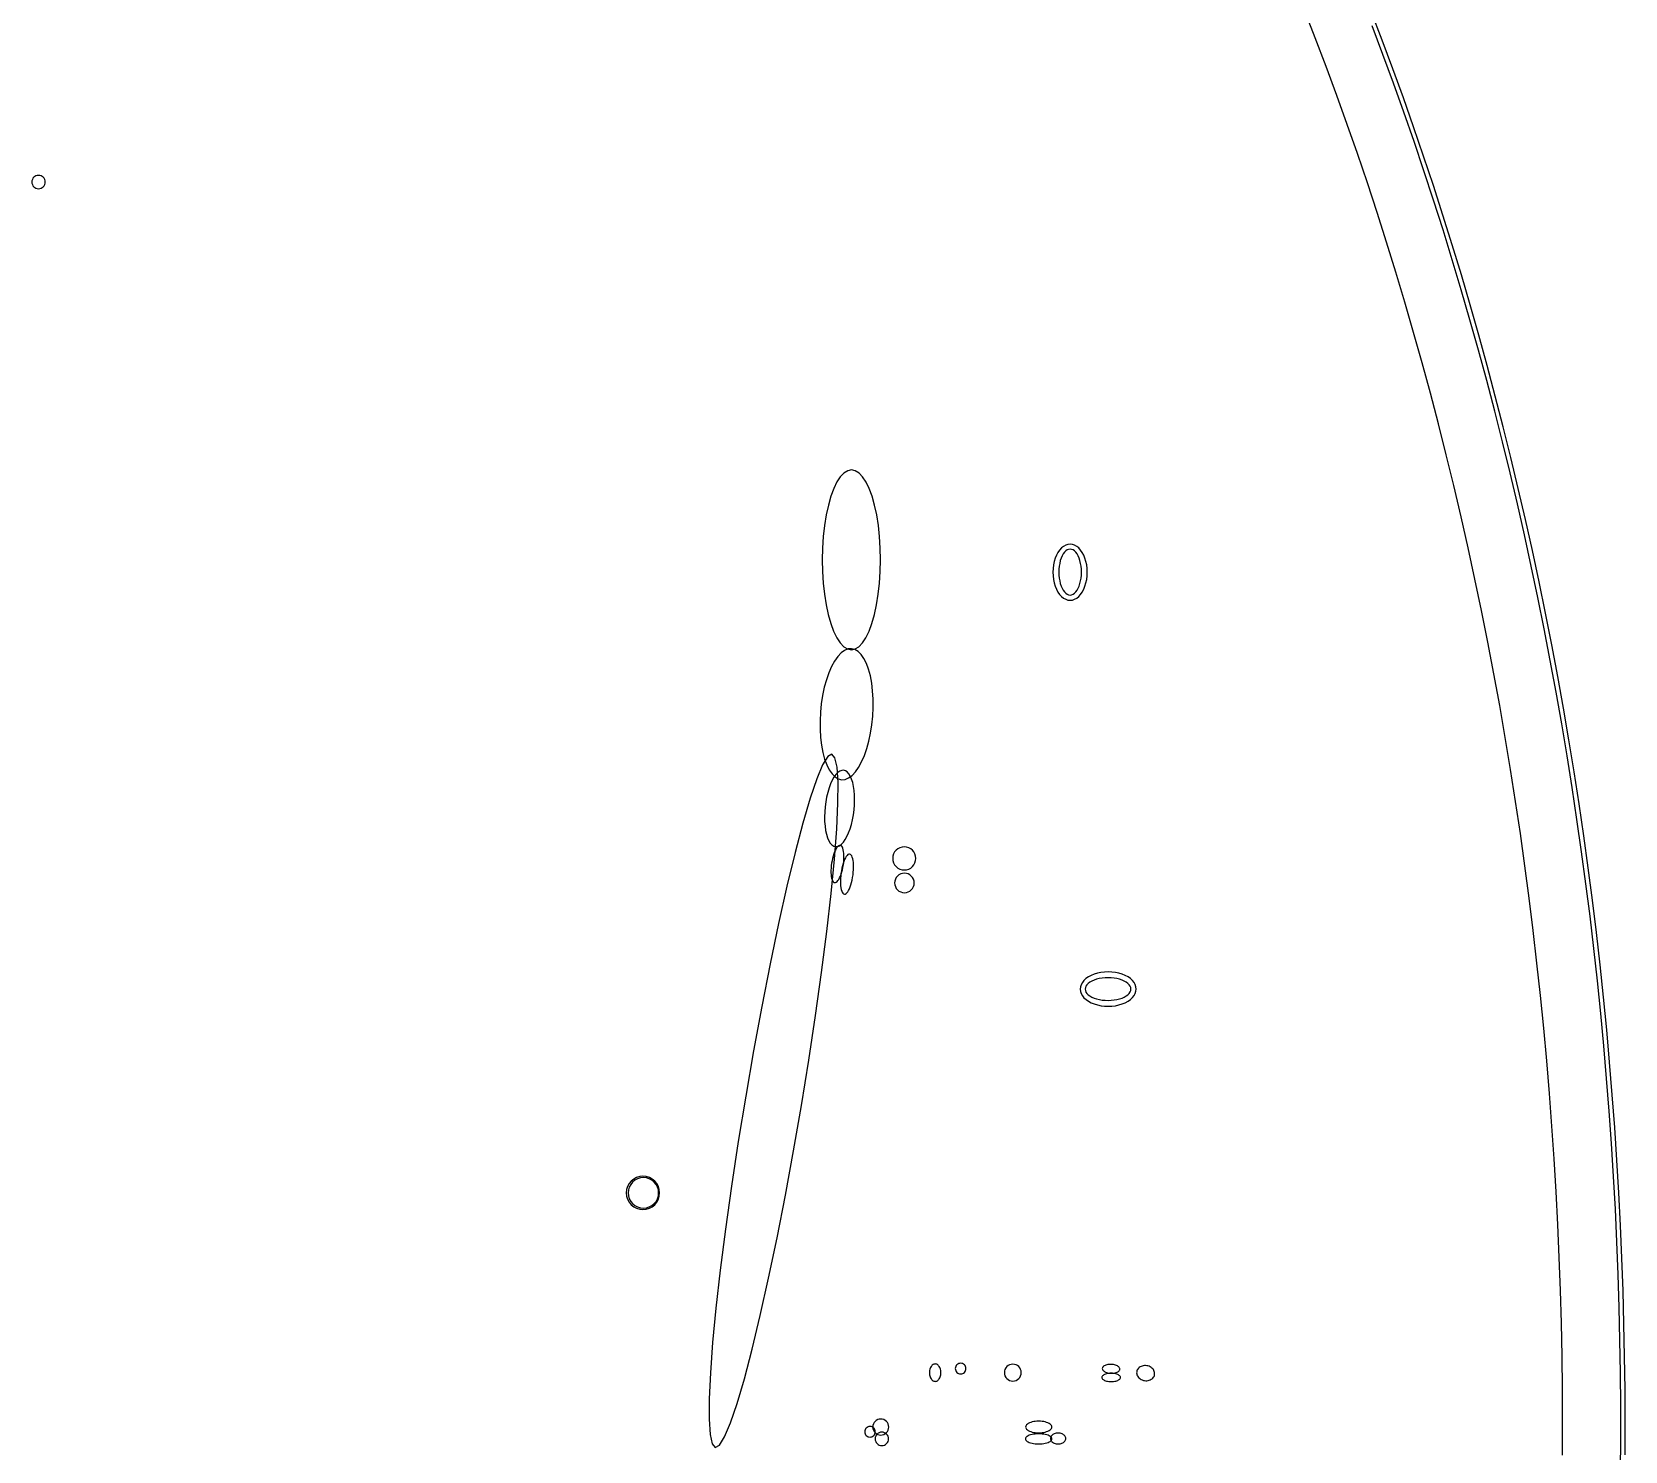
# Model space of a CAD drawing. Extents: x -1 to 217, y -22 to 302.
# Drawn here: x 125.9 to 217.1, y 138 to 219.2 of the extents above; entities that cross this region are included whole.
import ezdxf

# ---------------------------------------------------------------- set-up
doc = ezdxf.new("R2010")
doc.units = 0

msp = doc.modelspace()

# ---------------------------------------------------------------- linework, layer by layer
at = {"layer": 'CIRCLES'}
for p, q in [((125.927, 210.683), (125.92, 210.608)), ((125.949, 210.754), (125.927, 210.683)), ((125.984, 210.82), (125.949, 210.754)), ((126.032, 210.878), (125.984, 210.82)), ((126.089, 210.926), (126.032, 210.878)), ((126.155, 210.961), (126.089, 210.926)), ((126.227, 210.983), (126.155, 210.961)), ((126.302, 210.99), (126.227, 210.983)), ((126.376, 210.983), (126.302, 210.99)), ((126.448, 210.961), (126.376, 210.983)), ((126.514, 210.926), (126.448, 210.961)), ((126.571, 210.878), (126.514, 210.926)), ((126.619, 210.82), (126.571, 210.878)), ((126.654, 210.754), (126.619, 210.82)), ((126.676, 210.683), (126.654, 210.754)), ((126.683, 210.608), (126.676, 210.683)), ((125.92, 210.608), (125.927, 210.534)), ((125.927, 210.534), (125.949, 210.462)), ((125.949, 210.462), (125.984, 210.396)), ((125.984, 210.396), (126.032, 210.339)), ((126.032, 210.339), (126.089, 210.291)), ((126.089, 210.291), (126.155, 210.256)), ((126.155, 210.256), (126.227, 210.234)), ((126.227, 210.234), (126.302, 210.227)), ((126.302, 210.227), (126.376, 210.234)), ((126.376, 210.234), (126.448, 210.256)), ((126.448, 210.256), (126.514, 210.291)), ((126.514, 210.291), (126.571, 210.339)), ((126.571, 210.339), (126.619, 210.396)), ((126.619, 210.396), (126.654, 210.462)), ((126.654, 210.462), (126.676, 210.534)), ((126.676, 210.534), (126.683, 210.608)), ((175.377, 172.37), (175.294, 172.269)), ((175.477, 172.452), (175.377, 172.37)), ((175.592, 172.513), (175.477, 172.452)), ((175.716, 172.551), (175.592, 172.513)), ((175.845, 172.564), (175.716, 172.551)), ((175.974, 172.551), (175.845, 172.564)), ((176.098, 172.513), (175.974, 172.551)), ((176.213, 172.452), (176.098, 172.513)), ((176.313, 172.37), (176.213, 172.452)), ((176.396, 172.269), (176.313, 172.37)), ((175.195, 172.031), (175.183, 171.902)), ((175.183, 171.902), (175.195, 171.772)), ((175.233, 172.155), (175.195, 172.031)), ((175.195, 171.772), (175.233, 171.648)), ((175.294, 172.269), (175.233, 172.155)), ((175.233, 171.648), (175.294, 171.534)), ((175.294, 171.534), (175.377, 171.433)), ((175.377, 171.433), (175.477, 171.351)), ((176.213, 171.351), (176.313, 171.433)), ((176.313, 171.433), (176.396, 171.534)), ((176.457, 172.155), (176.396, 172.269)), ((176.396, 171.534), (176.457, 171.648)), ((176.495, 172.031), (176.457, 172.155)), ((176.457, 171.648), (176.495, 171.772)), ((176.507, 171.902), (176.495, 172.031)), ((176.495, 171.772), (176.507, 171.902)), ((175.305, 170.607), (175.294, 170.498)), ((175.336, 170.711), (175.305, 170.607)), ((175.388, 170.808), (175.336, 170.711)), ((175.458, 170.893), (175.388, 170.808)), ((175.542, 170.962), (175.458, 170.893)), ((175.477, 171.351), (175.592, 171.29)), ((175.639, 171.014), (175.542, 170.962)), ((175.592, 171.29), (175.716, 171.252)), ((175.744, 171.046), (175.639, 171.014)), ((175.716, 171.252), (175.845, 171.239)), ((175.853, 171.056), (175.744, 171.046)), ((175.845, 171.239), (175.974, 171.252)), ((175.962, 171.046), (175.853, 171.056)), ((176.067, 171.014), (175.962, 171.046)), ((175.974, 171.252), (176.098, 171.29)), ((176.163, 170.962), (176.067, 171.014)), ((176.098, 171.29), (176.213, 171.351)), ((176.248, 170.893), (176.163, 170.962)), ((176.317, 170.808), (176.248, 170.893)), ((176.369, 170.711), (176.317, 170.808)), ((176.401, 170.607), (176.369, 170.711)), ((176.411, 170.498), (176.401, 170.607)), ((175.294, 170.498), (175.305, 170.388)), ((175.305, 170.388), (175.336, 170.284)), ((175.336, 170.284), (175.388, 170.187)), ((175.388, 170.187), (175.458, 170.102)), ((175.458, 170.102), (175.542, 170.033)), ((175.542, 170.033), (175.639, 169.981)), ((175.639, 169.981), (175.744, 169.949)), ((175.744, 169.949), (175.853, 169.939)), ((175.853, 169.939), (175.962, 169.949)), ((175.962, 169.949), (176.067, 169.981)), ((176.067, 169.981), (176.163, 170.033)), ((176.163, 170.033), (176.248, 170.102)), ((176.248, 170.102), (176.317, 170.187)), ((176.317, 170.187), (176.369, 170.284)), ((176.369, 170.284), (176.401, 170.388)), ((176.401, 170.388), (176.411, 170.498)), ((160.096, 153.29), (160.008, 153.125)), ((160.215, 153.435), (160.096, 153.29)), ((160.188, 153.245), (160.108, 153.094)), ((160.297, 153.377), (160.188, 153.245)), ((160.359, 153.553), (160.215, 153.435)), ((160.429, 153.485), (160.297, 153.377)), ((160.524, 153.642), (160.359, 153.553)), ((160.58, 153.566), (160.429, 153.485)), ((160.703, 153.696), (160.524, 153.642)), ((160.744, 153.616), (160.58, 153.566)), ((160.89, 153.714), (160.703, 153.696)), ((160.914, 153.632), (160.744, 153.616)), ((161.076, 153.696), (160.89, 153.714)), ((161.084, 153.616), (160.914, 153.632)), ((161.255, 153.642), (161.076, 153.696)), ((161.248, 153.566), (161.084, 153.616)), ((161.399, 153.485), (161.248, 153.566)), ((161.42, 153.553), (161.255, 153.642)), ((161.531, 153.377), (161.399, 153.485)), ((161.565, 153.435), (161.42, 153.553)), ((161.639, 153.245), (161.531, 153.377)), ((161.683, 153.29), (161.565, 153.435)), ((161.72, 153.094), (161.639, 153.245)), ((161.771, 153.125), (161.683, 153.29)), ((159.953, 152.946), (159.935, 152.76)), ((159.935, 152.76), (159.953, 152.574)), ((160.008, 153.125), (159.953, 152.946)), ((159.953, 152.574), (160.008, 152.395)), ((160.008, 152.395), (160.096, 152.23)), ((160.058, 152.93), (160.041, 152.76)), ((160.041, 152.76), (160.058, 152.59)), ((160.108, 153.094), (160.058, 152.93)), ((160.058, 152.59), (160.108, 152.426)), ((160.108, 152.426), (160.188, 152.275)), ((160.188, 152.275), (160.297, 152.143)), ((161.531, 152.143), (161.639, 152.275)), ((161.639, 152.275), (161.72, 152.426)), ((161.683, 152.23), (161.771, 152.395)), ((161.77, 152.93), (161.72, 153.094)), ((161.72, 152.426), (161.77, 152.59)), ((161.786, 152.76), (161.77, 152.93)), ((161.77, 152.59), (161.786, 152.76)), ((161.826, 152.946), (161.771, 153.125)), ((161.771, 152.395), (161.826, 152.574)), ((161.844, 152.76), (161.826, 152.946)), ((161.826, 152.574), (161.844, 152.76)), ((160.096, 152.23), (160.215, 152.085)), ((160.215, 152.085), (160.359, 151.966)), ((160.297, 152.143), (160.429, 152.034)), ((160.359, 151.966), (160.524, 151.878)), ((160.429, 152.034), (160.58, 151.954)), ((160.524, 151.878), (160.703, 151.824)), ((160.58, 151.954), (160.744, 151.904)), ((160.703, 151.824), (160.89, 151.805)), ((160.744, 151.904), (160.914, 151.887)), ((160.89, 151.805), (161.076, 151.824)), ((160.914, 151.887), (161.084, 151.904)), ((161.076, 151.824), (161.255, 151.878)), ((161.084, 151.904), (161.248, 151.954)), ((161.248, 151.954), (161.399, 152.034)), ((161.255, 151.878), (161.42, 151.966)), ((161.399, 152.034), (161.531, 152.143)), ((161.42, 151.966), (161.565, 152.085)), ((161.565, 152.085), (161.683, 152.23)), ((178.771, 142.765), (178.765, 142.706)), ((178.765, 142.706), (178.771, 142.646)), ((178.788, 142.822), (178.771, 142.765)), ((178.771, 142.646), (178.788, 142.589)), ((178.816, 142.875), (178.788, 142.822)), ((178.788, 142.589), (178.816, 142.536)), ((178.854, 142.922), (178.816, 142.875)), ((178.816, 142.536), (178.854, 142.49)), ((178.9, 142.959), (178.854, 142.922)), ((178.854, 142.49), (178.9, 142.452)), ((178.953, 142.988), (178.9, 142.959)), ((178.9, 142.452), (178.953, 142.424)), ((179.01, 143.005), (178.953, 142.988)), ((178.953, 142.424), (179.01, 142.406)), ((179.07, 143.011), (179.01, 143.005)), ((179.01, 142.406), (179.07, 142.4)), ((179.13, 143.005), (179.07, 143.011)), ((179.07, 142.4), (179.13, 142.406)), ((179.187, 142.988), (179.13, 143.005)), ((179.13, 142.406), (179.187, 142.424)), ((179.24, 142.959), (179.187, 142.988)), ((179.187, 142.424), (179.24, 142.452)), ((179.286, 142.922), (179.24, 142.959)), ((179.24, 142.452), (179.286, 142.49)), ((179.324, 142.875), (179.286, 142.922)), ((179.286, 142.49), (179.324, 142.536)), ((179.352, 142.822), (179.324, 142.875)), ((179.324, 142.536), (179.352, 142.589)), ((179.369, 142.765), (179.352, 142.822)), ((179.352, 142.589), (179.369, 142.646)), ((179.375, 142.706), (179.369, 142.765)), ((179.369, 142.646), (179.375, 142.706)), ((181.58, 142.567), (181.571, 142.473)), ((181.571, 142.473), (181.58, 142.378)), ((181.608, 142.658), (181.58, 142.567)), ((181.58, 142.378), (181.608, 142.288)), ((181.652, 142.742), (181.608, 142.658)), ((181.608, 142.288), (181.652, 142.204)), ((181.713, 142.815), (181.652, 142.742)), ((181.786, 142.875), (181.713, 142.815)), ((181.869, 142.92), (181.786, 142.875)), ((181.96, 142.947), (181.869, 142.92)), ((182.054, 142.956), (181.96, 142.947)), ((182.149, 142.947), (182.054, 142.956)), ((182.24, 142.92), (182.149, 142.947)), ((182.323, 142.875), (182.24, 142.92)), ((182.396, 142.815), (182.323, 142.875)), ((182.457, 142.742), (182.396, 142.815)), ((182.501, 142.658), (182.457, 142.742)), ((182.457, 142.204), (182.501, 142.288)), ((182.529, 142.567), (182.501, 142.658)), ((182.501, 142.288), (182.529, 142.378)), ((182.538, 142.473), (182.529, 142.567)), ((182.529, 142.378), (182.538, 142.473)), ((181.652, 142.204), (181.713, 142.131)), ((181.713, 142.131), (181.786, 142.071)), ((181.786, 142.071), (181.869, 142.026)), ((181.869, 142.026), (181.96, 141.999)), ((181.96, 141.999), (182.054, 141.989)), ((182.054, 141.989), (182.149, 141.999)), ((182.149, 141.999), (182.24, 142.026)), ((182.24, 142.026), (182.323, 142.071)), ((182.323, 142.071), (182.396, 142.131)), ((182.396, 142.131), (182.457, 142.204)), ((174.075, 139.537), (174.049, 139.451)), ((174.117, 139.616), (174.075, 139.537)), ((174.174, 139.685), (174.117, 139.616)), ((174.244, 139.742), (174.174, 139.685)), ((174.323, 139.784), (174.244, 139.742)), ((174.409, 139.81), (174.323, 139.784)), ((174.498, 139.819), (174.409, 139.81)), ((174.587, 139.81), (174.498, 139.819)), ((174.673, 139.784), (174.587, 139.81)), ((174.752, 139.742), (174.673, 139.784)), ((174.822, 139.685), (174.752, 139.742)), ((174.879, 139.616), (174.822, 139.685)), ((174.921, 139.537), (174.879, 139.616)), ((174.947, 139.451), (174.921, 139.537)), ((173.589, 139.145), (173.583, 139.086)), ((173.583, 139.086), (173.589, 139.027)), ((173.606, 139.201), (173.589, 139.145)), ((173.589, 139.027), (173.606, 138.971)), ((173.634, 139.253), (173.606, 139.201)), ((173.606, 138.971), (173.634, 138.919)), ((173.671, 139.299), (173.634, 139.253)), ((173.634, 138.919), (173.671, 138.873)), ((173.717, 139.336), (173.671, 139.299)), ((173.671, 138.873), (173.717, 138.836)), ((173.769, 139.364), (173.717, 139.336)), ((173.717, 138.836), (173.769, 138.808)), ((173.825, 139.381), (173.769, 139.364)), ((173.769, 138.808), (173.825, 138.791)), ((173.884, 139.387), (173.825, 139.381)), ((173.825, 138.791), (173.884, 138.785)), ((173.943, 139.381), (173.884, 139.387)), ((173.884, 138.785), (173.943, 138.791)), ((173.999, 139.364), (173.943, 139.381)), ((173.943, 138.791), (173.999, 138.808)), ((174.051, 139.336), (173.999, 139.364)), ((173.999, 138.808), (174.051, 138.836)), ((174.049, 139.451), (174.04, 139.361)), ((174.04, 139.361), (174.049, 139.272)), ((174.049, 139.272), (174.075, 139.186)), ((174.097, 139.299), (174.051, 139.336)), ((174.051, 138.836), (174.097, 138.873)), ((174.075, 139.186), (174.117, 139.107)), ((174.134, 139.253), (174.097, 139.299)), ((174.097, 138.873), (174.134, 138.919)), ((174.117, 139.107), (174.174, 139.038)), ((174.162, 139.201), (174.134, 139.253)), ((174.134, 138.919), (174.162, 138.971)), ((174.179, 139.145), (174.162, 139.201)), ((174.162, 138.971), (174.179, 139.027)), ((174.174, 139.038), (174.244, 138.981)), ((174.185, 139.086), (174.179, 139.145)), ((174.179, 139.027), (174.185, 139.086)), ((174.187, 138.758), (174.18, 138.684)), ((174.18, 138.684), (174.187, 138.61)), ((174.209, 138.83), (174.187, 138.758)), ((174.187, 138.61), (174.209, 138.538)), ((174.244, 138.896), (174.209, 138.83)), ((174.244, 138.981), (174.323, 138.938)), ((174.292, 138.954), (174.244, 138.896)), ((174.349, 139.001), (174.292, 138.954)), ((174.323, 138.938), (174.409, 138.912)), ((174.415, 139.037), (174.349, 139.001)), ((174.409, 138.912), (174.498, 138.903)), ((174.487, 139.058), (174.415, 139.037)), ((174.561, 139.066), (174.487, 139.058)), ((174.498, 138.903), (174.587, 138.912)), ((174.636, 139.058), (174.561, 139.066)), ((174.587, 138.912), (174.673, 138.938)), ((174.708, 139.037), (174.636, 139.058)), ((174.673, 138.938), (174.752, 138.981)), ((174.774, 139.001), (174.708, 139.037)), ((174.752, 138.981), (174.822, 139.038)), ((174.831, 138.954), (174.774, 139.001)), ((174.822, 139.038), (174.879, 139.107)), ((174.879, 138.896), (174.831, 138.954)), ((174.879, 139.107), (174.921, 139.186)), ((174.914, 138.83), (174.879, 138.896)), ((174.936, 138.758), (174.914, 138.83)), ((174.914, 138.538), (174.936, 138.61)), ((174.921, 139.186), (174.947, 139.272)), ((174.943, 138.684), (174.936, 138.758)), ((174.936, 138.61), (174.943, 138.684)), ((174.956, 139.361), (174.947, 139.451)), ((174.947, 139.272), (174.956, 139.361)), ((174.209, 138.538), (174.244, 138.472)), ((174.244, 138.472), (174.292, 138.414)), ((174.292, 138.414), (174.349, 138.367)), ((174.349, 138.367), (174.415, 138.331)), ((174.415, 138.331), (174.487, 138.31)), ((174.487, 138.31), (174.561, 138.302)), ((174.561, 138.302), (174.636, 138.31)), ((174.636, 138.31), (174.708, 138.331)), ((174.708, 138.331), (174.774, 138.367)), ((174.774, 138.367), (174.831, 138.414)), ((174.831, 138.414), (174.879, 138.472)), ((174.879, 138.472), (174.914, 138.538))]:
    msp.add_line(p, q, dxfattribs=at)
at = {"layer": 'ELLIPSES'}
for p, q in [((199.367, 218.851), (198.732, 220.478)), ((203.194, 218.725), (202.57, 220.359)), ((199.988, 217.213), (199.367, 218.851)), ((203.234, 217.914), (202.616, 219.553)), ((203.806, 217.081), (203.194, 218.725)), ((203.84, 216.265), (203.234, 217.914)), ((200.597, 215.563), (199.988, 217.213)), ((204.405, 215.427), (203.806, 217.081)), ((204.434, 214.606), (203.84, 216.265)), ((201.193, 213.904), (200.597, 215.563)), ((204.991, 213.762), (204.405, 215.427)), ((205.014, 212.937), (204.434, 214.606)), ((201.775, 212.233), (201.193, 213.904)), ((205.564, 212.087), (204.991, 213.762)), ((205.581, 211.257), (205.014, 212.937)), ((202.345, 210.553), (201.775, 212.233)), ((206.123, 210.403), (205.564, 212.087)), ((206.134, 209.568), (205.581, 211.257)), ((202.9, 208.862), (202.345, 210.553)), ((206.67, 208.709), (206.123, 210.403)), ((203.443, 207.161), (202.9, 208.862)), ((206.675, 207.87), (206.134, 209.568)), ((207.203, 207.006), (206.67, 208.709)), ((203.972, 205.451), (203.443, 207.161)), ((207.202, 206.162), (206.675, 207.87)), ((207.723, 205.294), (207.203, 207.006)), ((207.716, 204.446), (207.202, 206.162)), ((204.487, 203.732), (203.972, 205.451)), ((208.229, 203.573), (207.723, 205.294)), ((208.216, 202.72), (207.716, 204.446)), ((204.988, 202.003), (204.487, 203.732)), ((208.722, 201.843), (208.229, 203.573)), ((208.703, 200.987), (208.216, 202.72)), ((205.476, 200.266), (204.988, 202.003)), ((209.202, 200.105), (208.722, 201.843)), ((209.176, 199.245), (208.703, 200.987)), ((205.95, 198.52), (205.476, 200.266)), ((209.667, 198.359), (209.202, 200.105)), ((209.636, 197.494), (209.176, 199.245)), ((206.41, 196.766), (205.95, 198.52)), ((210.119, 196.605), (209.667, 198.359)), ((210.082, 195.736), (209.636, 197.494)), ((206.856, 195.004), (206.41, 196.766)), ((210.558, 194.844), (210.119, 196.605)), ((210.514, 193.971), (210.082, 195.736)), ((207.288, 193.233), (206.856, 195.004)), ((210.982, 193.075), (210.558, 194.844)), ((171.989, 193.442), (171.807, 193.068)), ((172.184, 193.739), (171.989, 193.442)), ((172.391, 193.955), (172.184, 193.739)), ((172.605, 194.087), (172.391, 193.955)), ((172.823, 194.131), (172.605, 194.087)), ((173.04, 194.086), (172.823, 194.131)), ((173.254, 193.955), (173.04, 194.086)), ((173.461, 193.739), (173.254, 193.955)), ((173.656, 193.441), (173.461, 193.739)), ((173.837, 193.067), (173.656, 193.441)), ((210.932, 192.198), (210.514, 193.971)), ((171.643, 192.624), (171.499, 192.119)), ((171.807, 193.068), (171.643, 192.624)), ((174.001, 192.623), (173.837, 193.067)), ((174.144, 192.117), (174.001, 192.623)), ((207.706, 191.456), (207.288, 193.233)), ((211.393, 191.298), (210.982, 193.075)), ((171.377, 191.559), (171.28, 190.956)), ((171.499, 192.119), (171.377, 191.559)), ((174.265, 191.558), (174.144, 192.117)), ((174.361, 190.954), (174.265, 191.558)), ((211.336, 190.418), (210.932, 192.198)), ((171.28, 190.956), (171.21, 190.318)), ((174.431, 190.317), (174.361, 190.954)), ((208.11, 189.671), (207.706, 191.456)), ((211.79, 189.515), (211.393, 191.298)), ((171.167, 189.659), (171.152, 188.987)), ((171.21, 190.318), (171.167, 189.659)), ((174.473, 189.657), (174.431, 190.317)), ((174.487, 188.985), (174.473, 189.657)), ((184.843, 189.665), (184.736, 189.549)), ((184.958, 189.758), (184.843, 189.665)), ((185.08, 189.825), (184.958, 189.758)), ((185.206, 189.866), (185.08, 189.825)), ((185.334, 189.88), (185.206, 189.866)), ((185.463, 189.866), (185.334, 189.88)), ((185.589, 189.825), (185.463, 189.866)), ((185.711, 189.758), (185.589, 189.825)), ((185.826, 189.665), (185.711, 189.758)), ((185.933, 189.549), (185.826, 189.665)), ((208.5, 187.878), (208.11, 189.671)), ((211.727, 188.631), (211.336, 190.418)), ((171.152, 188.987), (171.166, 188.316)), ((174.473, 188.314), (174.487, 188.985)), ((184.426, 188.89), (184.384, 188.692)), ((184.483, 189.078), (184.426, 188.89)), ((184.554, 189.253), (184.483, 189.078)), ((184.639, 189.41), (184.554, 189.253)), ((184.736, 189.549), (184.639, 189.41)), ((184.737, 188.786), (184.709, 188.624)), ((184.774, 188.94), (184.737, 188.786)), ((184.821, 189.083), (184.774, 188.94)), ((184.877, 189.212), (184.821, 189.083)), ((184.941, 189.325), (184.877, 189.212)), ((185.011, 189.42), (184.941, 189.325)), ((185.087, 189.496), (185.011, 189.42)), ((185.168, 189.551), (185.087, 189.496)), ((185.251, 189.584), (185.168, 189.551)), ((185.335, 189.596), (185.251, 189.584)), ((185.42, 189.584), (185.335, 189.596)), ((185.503, 189.551), (185.42, 189.584)), ((185.583, 189.496), (185.503, 189.551)), ((185.659, 189.42), (185.583, 189.496)), ((185.73, 189.325), (185.659, 189.42)), ((185.794, 189.212), (185.73, 189.325)), ((185.849, 189.083), (185.794, 189.212)), ((185.897, 188.94), (185.849, 189.083)), ((185.934, 188.786), (185.897, 188.94)), ((186.03, 189.411), (185.933, 189.549)), ((185.961, 188.624), (185.934, 188.786)), ((186.114, 189.253), (186.03, 189.411)), ((186.186, 189.079), (186.114, 189.253)), ((186.243, 188.891), (186.186, 189.079)), ((186.284, 188.692), (186.243, 188.891)), ((212.173, 187.725), (211.79, 189.515)), ((171.166, 188.316), (171.209, 187.656)), ((174.43, 187.654), (174.473, 188.314)), ((184.359, 188.486), (184.351, 188.277)), ((184.351, 188.277), (184.359, 188.068)), ((184.384, 188.692), (184.359, 188.486)), ((184.359, 188.068), (184.385, 187.862)), ((184.385, 187.862), (184.426, 187.664)), ((184.693, 188.456), (184.687, 188.285)), ((184.687, 188.285), (184.693, 188.113)), ((184.709, 188.624), (184.693, 188.456)), ((184.693, 188.113), (184.709, 187.945)), ((184.709, 187.945), (184.737, 187.783)), ((185.934, 187.783), (185.961, 187.945)), ((185.978, 188.456), (185.961, 188.624)), ((185.961, 187.945), (185.978, 188.113)), ((185.983, 188.285), (185.978, 188.456)), ((185.978, 188.113), (185.983, 188.285)), ((186.243, 187.664), (186.284, 187.862)), ((186.309, 188.486), (186.284, 188.692)), ((186.284, 187.862), (186.309, 188.068)), ((186.318, 188.277), (186.309, 188.486)), ((186.309, 188.068), (186.318, 188.277)), ((208.876, 186.079), (208.5, 187.878)), ((212.103, 186.838), (211.727, 188.631)), ((171.209, 187.656), (171.278, 187.018)), ((171.278, 187.018), (171.374, 186.415)), ((174.263, 186.413), (174.359, 187.017)), ((174.359, 187.017), (174.43, 187.654)), ((184.426, 187.664), (184.483, 187.475)), ((184.483, 187.475), (184.554, 187.301)), ((184.554, 187.301), (184.639, 187.143)), ((184.639, 187.143), (184.736, 187.005)), ((184.736, 187.005), (184.843, 186.889)), ((184.737, 187.783), (184.774, 187.629)), ((184.774, 187.629), (184.821, 187.486)), ((184.821, 187.486), (184.877, 187.357)), ((184.877, 187.357), (184.941, 187.244)), ((184.941, 187.244), (185.011, 187.149)), ((185.011, 187.149), (185.087, 187.073)), ((185.087, 187.073), (185.168, 187.018)), ((185.168, 187.018), (185.251, 186.985)), ((185.251, 186.985), (185.335, 186.973)), ((185.335, 186.973), (185.42, 186.985)), ((185.42, 186.985), (185.503, 187.018)), ((185.503, 187.018), (185.583, 187.073)), ((185.583, 187.073), (185.659, 187.149)), ((185.659, 187.149), (185.73, 187.244)), ((185.73, 187.244), (185.794, 187.357)), ((185.794, 187.357), (185.849, 187.486)), ((185.826, 186.889), (185.933, 187.005)), ((185.849, 187.486), (185.897, 187.629)), ((185.897, 187.629), (185.934, 187.783)), ((185.933, 187.005), (186.03, 187.144)), ((186.03, 187.144), (186.115, 187.301)), ((186.115, 187.301), (186.186, 187.476)), ((186.186, 187.476), (186.243, 187.664)), ((212.541, 185.929), (212.173, 187.725)), ((171.374, 186.415), (171.495, 185.855)), ((174.141, 185.854), (174.263, 186.413)), ((184.843, 186.889), (184.958, 186.796)), ((184.958, 186.796), (185.08, 186.729)), ((185.08, 186.729), (185.206, 186.688)), ((185.206, 186.688), (185.335, 186.674)), ((185.335, 186.674), (185.463, 186.688)), ((185.463, 186.688), (185.589, 186.729)), ((185.589, 186.729), (185.711, 186.796)), ((185.711, 186.796), (185.826, 186.889)), ((209.237, 184.274), (208.876, 186.079)), ((212.465, 185.038), (212.103, 186.838)), ((171.495, 185.855), (171.639, 185.349)), ((171.639, 185.349), (171.803, 184.905)), ((173.833, 184.904), (173.997, 185.348)), ((173.997, 185.348), (174.141, 185.854)), ((212.896, 184.126), (212.541, 185.929)), ((171.803, 184.905), (171.984, 184.531)), ((171.984, 184.531), (172.179, 184.234)), ((172.179, 184.234), (172.386, 184.017)), ((173.249, 184.017), (173.455, 184.233)), ((173.455, 184.233), (173.651, 184.531)), ((173.651, 184.531), (173.833, 184.904)), ((209.584, 182.462), (209.237, 184.274)), ((212.813, 183.232), (212.465, 185.038)), ((172.039, 183.457), (171.856, 183.196)), ((172.231, 183.66), (172.039, 183.457)), ((172.429, 183.804), (172.231, 183.66)), ((172.386, 184.017), (172.599, 183.886)), ((172.628, 183.885), (172.429, 183.804)), ((172.599, 183.886), (172.817, 183.842)), ((172.826, 183.903), (172.628, 183.885)), ((172.817, 183.842), (173.035, 183.886)), ((173.019, 183.856), (172.826, 183.903)), ((173.204, 183.746), (173.019, 183.856)), ((173.035, 183.886), (173.249, 184.017)), ((173.377, 183.574), (173.204, 183.746)), ((173.537, 183.344), (173.377, 183.574)), ((173.679, 183.06), (173.537, 183.344)), ((213.237, 182.318), (212.896, 184.126)), ((171.528, 182.525), (171.388, 182.126)), ((171.685, 182.884), (171.528, 182.525)), ((171.856, 183.196), (171.685, 182.884)), ((173.802, 182.725), (173.679, 183.06)), ((173.903, 182.347), (173.802, 182.725)), ((209.916, 180.644), (209.584, 182.462)), ((213.147, 181.421), (212.813, 183.232)), ((171.269, 181.693), (171.171, 181.233)), ((171.388, 182.126), (171.269, 181.693)), ((173.982, 181.931), (173.903, 182.347)), ((174.035, 181.485), (173.982, 181.931)), ((174.063, 181.016), (174.035, 181.485)), ((213.563, 180.504), (213.237, 182.318)), ((171.096, 180.755), (171.047, 180.267)), ((171.171, 181.233), (171.096, 180.755)), ((174.041, 180.042), (174.065, 180.532)), ((174.065, 180.532), (174.063, 181.016)), ((210.234, 178.82), (209.916, 180.644)), ((213.467, 179.603), (213.147, 181.421)), ((171.047, 180.267), (171.023, 179.777)), ((171.023, 179.777), (171.025, 179.293)), ((173.992, 179.553), (174.041, 180.042)), ((213.876, 178.684), (213.563, 180.504)), ((171.025, 179.293), (171.053, 178.824)), ((171.053, 178.824), (171.107, 178.378)), ((173.82, 178.616), (173.917, 179.075)), ((173.917, 179.075), (173.992, 179.553)), ((210.537, 176.991), (210.234, 178.82)), ((213.773, 177.78), (213.467, 179.603)), ((171.107, 178.378), (171.185, 177.962)), ((171.185, 177.962), (171.286, 177.583)), ((171.698, 177.863), (171.461, 177.728)), ((171.878, 177.658), (171.698, 177.863)), ((173.561, 177.783), (173.7, 178.183)), ((173.7, 178.183), (173.82, 178.616)), ((214.174, 176.859), (213.876, 178.684)), ((171.171, 177.256), (170.833, 176.456)), ((171.461, 177.728), (171.171, 177.256)), ((171.286, 177.583), (171.409, 177.249)), ((171.409, 177.249), (171.552, 176.964)), ((171.552, 176.964), (171.711, 176.734)), ((171.997, 177.118), (171.878, 177.658)), ((172.055, 176.25), (171.997, 177.118)), ((172.15, 176.896), (172.038, 176.815)), ((172.262, 176.94), (172.15, 176.896)), ((172.373, 176.948), (172.262, 176.94)), ((172.479, 176.918), (172.373, 176.948)), ((172.579, 176.851), (172.479, 176.918)), ((173.049, 176.852), (173.232, 177.112)), ((173.232, 177.112), (173.404, 177.424)), ((173.404, 177.424), (173.561, 177.783)), ((210.826, 175.156), (210.537, 176.991)), ((214.064, 175.953), (213.773, 177.78)), ((170.833, 176.456), (170.453, 175.339)), ((171.625, 176.162), (171.539, 175.931)), ((171.719, 176.37), (171.625, 176.162)), ((171.711, 176.734), (171.885, 176.563)), ((171.82, 176.55), (171.719, 176.37)), ((171.927, 176.699), (171.82, 176.55)), ((171.885, 176.563), (172.07, 176.453)), ((172.038, 176.815), (171.927, 176.699)), ((172.049, 175.071), (172.055, 176.25)), ((172.07, 176.453), (172.263, 176.406)), ((172.263, 176.406), (172.46, 176.423)), ((172.46, 176.423), (172.66, 176.505)), ((172.672, 176.748), (172.579, 176.851)), ((172.66, 176.505), (172.857, 176.648)), ((172.756, 176.611), (172.672, 176.748)), ((172.83, 176.443), (172.756, 176.611)), ((172.891, 176.246), (172.83, 176.443)), ((172.857, 176.648), (173.049, 176.852)), ((172.94, 176.024), (172.891, 176.246)), ((172.975, 175.78), (172.94, 176.024)), ((214.457, 175.029), (214.174, 176.859)), ((170.453, 175.339), (170.037, 173.927)), ((171.35, 175.135), (171.313, 174.851)), ((171.401, 175.413), (171.35, 175.135)), ((171.464, 175.68), (171.401, 175.413)), ((171.539, 175.931), (171.464, 175.68)), ((171.981, 173.601), (172.049, 175.071)), ((172.996, 175.518), (172.975, 175.78)), ((172.994, 174.962), (173.003, 175.244)), ((173.003, 175.244), (172.996, 175.518)), ((211.101, 173.317), (210.826, 175.156)), ((214.341, 174.12), (214.064, 175.953)), ((171.29, 174.565), (171.282, 174.282)), ((171.282, 174.282), (171.288, 174.008)), ((171.313, 174.851), (171.29, 174.565)), ((172.883, 174.113), (172.934, 174.391)), ((172.934, 174.391), (172.971, 174.676)), ((172.971, 174.676), (172.994, 174.962)), ((214.727, 173.194), (214.457, 175.029)), ((170.037, 173.927), (169.593, 172.243)), ((171.288, 174.008), (171.309, 173.747)), ((171.309, 173.747), (171.344, 173.503)), ((171.344, 173.503), (171.393, 173.28)), ((171.393, 173.28), (171.454, 173.083)), ((171.85, 171.863), (171.981, 173.601)), ((172.565, 173.157), (172.659, 173.364)), ((172.659, 173.364), (172.745, 173.595)), ((172.745, 173.595), (172.82, 173.846)), ((172.82, 173.846), (172.883, 174.113)), ((211.361, 171.472), (211.101, 173.317)), ((214.604, 172.282), (214.341, 174.12)), ((171.454, 173.083), (171.528, 172.915)), ((171.528, 172.915), (171.612, 172.778)), ((171.612, 172.778), (171.705, 172.676)), ((171.705, 172.676), (171.805, 172.609)), ((171.805, 172.609), (171.912, 172.579)), ((171.899, 172.37), (171.854, 172.269)), ((171.946, 172.457), (171.899, 172.37)), ((171.912, 172.579), (172.022, 172.586)), ((171.994, 172.529), (171.946, 172.457)), ((172.043, 172.584), (171.994, 172.529)), ((172.022, 172.586), (172.134, 172.63)), ((172.091, 172.623), (172.043, 172.584)), ((172.138, 172.643), (172.091, 172.623)), ((172.134, 172.63), (172.246, 172.711)), ((172.184, 172.646), (172.138, 172.643)), ((172.226, 172.63), (172.184, 172.646)), ((172.265, 172.596), (172.226, 172.63)), ((172.246, 172.711), (172.357, 172.827)), ((172.3, 172.545), (172.265, 172.596)), ((172.33, 172.478), (172.3, 172.545)), ((172.355, 172.395), (172.33, 172.478)), ((172.374, 172.298), (172.355, 172.395)), ((172.357, 172.827), (172.464, 172.977)), ((172.464, 172.977), (172.565, 173.157)), ((214.982, 171.355), (214.727, 173.194)), ((169.593, 172.243), (169.127, 170.315)), ((171.668, 171.491), (171.656, 171.352)), ((171.66, 169.89), (171.85, 171.863)), ((171.686, 171.63), (171.668, 171.491)), ((171.71, 171.769), (171.686, 171.63)), ((171.74, 171.905), (171.71, 171.769)), ((171.774, 172.035), (171.74, 171.905)), ((171.812, 172.157), (171.774, 172.035)), ((171.854, 172.269), (171.812, 172.157)), ((172.306, 171.479), (172.273, 171.34)), ((172.344, 171.611), (172.306, 171.479)), ((172.334, 171.39), (172.358, 171.528)), ((172.385, 171.732), (172.344, 171.611)), ((172.358, 171.528), (172.376, 171.668)), ((172.387, 172.188), (172.374, 172.298)), ((172.376, 171.668), (172.388, 171.806)), ((172.43, 171.84), (172.385, 171.732)), ((172.394, 172.069), (172.387, 172.188)), ((172.388, 171.806), (172.394, 171.94)), ((172.394, 171.94), (172.394, 172.069)), ((172.476, 171.934), (172.43, 171.84)), ((172.525, 172.012), (172.476, 171.934)), ((172.574, 172.073), (172.525, 172.012)), ((172.623, 172.116), (172.574, 172.073)), ((172.671, 172.139), (172.623, 172.116)), ((172.717, 172.143), (172.671, 172.139)), ((172.76, 172.127), (172.717, 172.143)), ((172.801, 172.092), (172.76, 172.127)), ((172.837, 172.039), (172.801, 172.092)), ((172.869, 171.967), (172.837, 172.039)), ((172.895, 171.879), (172.869, 171.967)), ((172.916, 171.776), (172.895, 171.879)), ((172.931, 171.66), (172.916, 171.776)), ((172.94, 171.533), (172.931, 171.66)), ((172.942, 171.396), (172.94, 171.533)), ((211.606, 169.624), (211.361, 171.472)), ((214.852, 170.44), (214.604, 172.282)), ((171.656, 171.352), (171.65, 171.218)), ((171.65, 171.218), (171.65, 171.09)), ((171.65, 171.09), (171.657, 170.97)), ((171.657, 170.97), (171.67, 170.861)), ((171.67, 170.861), (171.689, 170.764)), ((171.689, 170.764), (171.714, 170.681)), ((171.714, 170.681), (171.744, 170.613)), ((171.744, 170.613), (171.779, 170.562)), ((171.779, 170.562), (171.818, 170.528)), ((171.818, 170.528), (171.86, 170.513)), ((171.86, 170.513), (171.905, 170.515)), ((171.905, 170.515), (171.953, 170.536)), ((171.953, 170.536), (172.001, 170.574)), ((172.001, 170.574), (172.05, 170.63)), ((172.05, 170.63), (172.098, 170.702)), ((172.098, 170.702), (172.145, 170.789)), ((172.145, 170.789), (172.19, 170.89)), ((172.19, 170.89), (172.232, 171.002)), ((172.195, 170.748), (172.191, 170.605)), ((172.191, 170.605), (172.194, 170.468)), ((172.206, 170.896), (172.195, 170.748)), ((172.223, 171.046), (172.206, 170.896)), ((172.245, 171.194), (172.223, 171.046)), ((172.232, 171.002), (172.27, 171.124)), ((172.273, 171.34), (172.245, 171.194)), ((172.27, 171.124), (172.304, 171.254)), ((172.304, 171.254), (172.334, 171.39)), ((172.789, 170.39), (172.827, 170.521)), ((172.827, 170.521), (172.86, 170.661)), ((172.86, 170.661), (172.888, 170.806)), ((172.888, 170.806), (172.911, 170.955)), ((172.911, 170.955), (172.927, 171.105)), ((172.927, 171.105), (172.938, 171.252)), ((172.938, 171.252), (172.942, 171.396)), ((215.223, 169.511), (214.982, 171.355)), ((169.127, 170.315), (168.649, 168.177)), ((171.414, 167.713), (171.66, 169.89)), ((172.194, 170.468), (172.202, 170.341)), ((172.202, 170.341), (172.217, 170.225)), ((172.217, 170.225), (172.238, 170.122)), ((172.238, 170.122), (172.264, 170.034)), ((172.264, 170.034), (172.296, 169.962)), ((172.296, 169.962), (172.332, 169.909)), ((172.332, 169.909), (172.373, 169.874)), ((172.373, 169.874), (172.416, 169.858)), ((172.416, 169.858), (172.463, 169.862)), ((172.463, 169.862), (172.511, 169.885)), ((172.511, 169.885), (172.559, 169.928)), ((172.559, 169.928), (172.608, 169.988)), ((172.608, 169.988), (172.657, 170.067)), ((172.657, 170.067), (172.704, 170.161)), ((172.704, 170.161), (172.748, 170.269)), ((172.748, 170.269), (172.789, 170.39)), ((211.836, 167.77), (211.606, 169.624)), ((215.086, 168.594), (214.852, 170.44)), ((215.449, 167.664), (215.223, 169.511)), ((168.649, 168.177), (168.165, 165.866)), ((212.052, 165.913), (211.836, 167.77)), ((215.305, 166.744), (215.086, 168.594)), ((171.115, 165.37), (171.414, 167.713)), ((215.661, 165.812), (215.449, 167.664)), ((215.51, 164.891), (215.305, 166.744)), ((168.165, 165.866), (167.685, 163.42)), ((170.769, 162.902), (171.115, 165.37)), ((186.382, 165.116), (186.243, 165.019)), ((186.539, 165.201), (186.382, 165.116)), ((186.713, 165.273), (186.539, 165.201)), ((186.901, 165.33), (186.713, 165.273)), ((187.1, 165.371), (186.901, 165.33)), ((187.168, 165.048), (187.006, 165.021)), ((187.305, 165.397), (187.1, 165.371)), ((187.336, 165.065), (187.168, 165.048)), ((187.515, 165.405), (187.305, 165.397)), ((187.507, 165.071), (187.336, 165.065)), ((187.678, 165.065), (187.507, 165.071)), ((187.724, 165.397), (187.515, 165.405)), ((187.846, 165.049), (187.678, 165.065)), ((187.929, 165.372), (187.724, 165.397)), ((188.009, 165.022), (187.846, 165.049)), ((188.128, 165.331), (187.929, 165.372)), ((188.316, 165.274), (188.128, 165.331)), ((188.49, 165.203), (188.316, 165.274)), ((188.648, 165.118), (188.49, 165.203)), ((188.786, 165.022), (188.648, 165.118)), ((212.253, 164.052), (212.052, 165.913)), ((215.858, 163.957), (215.661, 165.812)), ((185.926, 164.549), (185.913, 164.421)), ((185.913, 164.421), (185.927, 164.292)), ((185.967, 164.675), (185.926, 164.549)), ((185.927, 164.292), (185.968, 164.166)), ((186.034, 164.797), (185.967, 164.675)), ((185.968, 164.166), (186.035, 164.044)), ((186.127, 164.912), (186.034, 164.797)), ((186.243, 165.019), (186.127, 164.912)), ((186.208, 164.506), (186.197, 164.422)), ((186.197, 164.422), (186.209, 164.337)), ((186.242, 164.589), (186.208, 164.506)), ((186.209, 164.337), (186.242, 164.254)), ((186.297, 164.67), (186.242, 164.589)), ((186.242, 164.254), (186.297, 164.174)), ((186.372, 164.746), (186.297, 164.67)), ((186.297, 164.174), (186.373, 164.098)), ((186.468, 164.816), (186.372, 164.746)), ((186.581, 164.88), (186.468, 164.816)), ((186.709, 164.936), (186.581, 164.88)), ((186.852, 164.983), (186.709, 164.936)), ((187.006, 165.021), (186.852, 164.983)), ((188.162, 164.985), (188.009, 165.022)), ((188.305, 164.938), (188.162, 164.985)), ((188.434, 164.882), (188.305, 164.938)), ((188.547, 164.818), (188.434, 164.882)), ((188.642, 164.748), (188.547, 164.818)), ((188.718, 164.672), (188.642, 164.748)), ((188.643, 164.1), (188.719, 164.176)), ((188.773, 164.592), (188.718, 164.672)), ((188.719, 164.176), (188.774, 164.257)), ((188.807, 164.509), (188.773, 164.592)), ((188.774, 164.257), (188.807, 164.34)), ((188.903, 164.915), (188.786, 165.022)), ((188.818, 164.424), (188.807, 164.509)), ((188.807, 164.34), (188.818, 164.424)), ((188.996, 164.8), (188.903, 164.915)), ((189.063, 164.678), (188.996, 164.8)), ((188.996, 164.047), (189.064, 164.169)), ((189.104, 164.552), (189.063, 164.678)), ((189.064, 164.169), (189.104, 164.295)), ((189.118, 164.423), (189.104, 164.552)), ((189.104, 164.295), (189.118, 164.423)), ((215.7, 163.034), (215.51, 164.891)), ((167.685, 163.42), (167.217, 160.882)), ((186.035, 164.044), (186.128, 163.929)), ((186.128, 163.929), (186.245, 163.822)), ((186.245, 163.822), (186.383, 163.726)), ((186.373, 164.098), (186.468, 164.028)), ((186.383, 163.726), (186.541, 163.641)), ((186.468, 164.028), (186.581, 163.964)), ((186.541, 163.641), (186.715, 163.57)), ((186.581, 163.964), (186.71, 163.908)), ((186.71, 163.908), (186.853, 163.861)), ((186.715, 163.57), (186.903, 163.513)), ((186.853, 163.861), (187.007, 163.824)), ((186.903, 163.513), (187.102, 163.472)), ((187.007, 163.824), (187.169, 163.797)), ((187.102, 163.472), (187.307, 163.447)), ((187.169, 163.797), (187.337, 163.78)), ((187.307, 163.447), (187.516, 163.439)), ((187.337, 163.78), (187.508, 163.775)), ((187.508, 163.775), (187.679, 163.781)), ((187.516, 163.439), (187.726, 163.447)), ((187.679, 163.781), (187.847, 163.798)), ((187.726, 163.447), (187.931, 163.473)), ((187.847, 163.798), (188.01, 163.825)), ((187.931, 163.473), (188.13, 163.514)), ((188.01, 163.825), (188.163, 163.863)), ((188.13, 163.514), (188.318, 163.571)), ((188.163, 163.863), (188.306, 163.91)), ((188.306, 163.91), (188.435, 163.966)), ((188.318, 163.571), (188.492, 163.643)), ((188.435, 163.966), (188.548, 164.03)), ((188.492, 163.643), (188.649, 163.728)), ((188.548, 164.03), (188.643, 164.1)), ((188.649, 163.728), (188.787, 163.825)), ((188.787, 163.825), (188.904, 163.932)), ((188.904, 163.932), (188.996, 164.047)), ((212.439, 162.188), (212.253, 164.052)), ((216.041, 162.099), (215.858, 163.957)), ((170.382, 160.35), (170.769, 162.902)), ((215.876, 161.174), (215.7, 163.034)), ((212.61, 160.321), (212.439, 162.188)), ((216.209, 160.238), (216.041, 162.099)), ((167.217, 160.882), (166.768, 158.295)), ((216.037, 159.31), (215.876, 161.174)), ((169.961, 157.759), (170.382, 160.35)), ((212.767, 158.45), (212.61, 160.321)), ((216.363, 158.374), (216.209, 160.238)), ((216.184, 157.445), (216.037, 159.31)), ((166.768, 158.295), (166.347, 155.704)), ((169.512, 155.172), (169.961, 157.759)), ((212.908, 156.577), (212.767, 158.45)), ((216.502, 156.508), (216.363, 158.374)), ((216.316, 155.577), (216.184, 157.445)), ((213.035, 154.702), (212.908, 156.577)), ((216.627, 154.639), (216.502, 156.508)), ((166.347, 155.704), (165.96, 153.152)), ((169.044, 152.634), (169.512, 155.172)), ((216.433, 153.706), (216.316, 155.577)), ((213.147, 152.824), (213.035, 154.702)), ((216.736, 152.768), (216.627, 154.639)), ((216.536, 151.834), (216.433, 153.706)), ((165.96, 153.152), (165.614, 150.684)), ((168.564, 150.188), (169.044, 152.634)), ((213.244, 150.945), (213.147, 152.824)), ((216.832, 150.896), (216.736, 152.768)), ((216.624, 149.96), (216.536, 151.834)), ((165.614, 150.684), (165.315, 148.341)), ((213.326, 149.064), (213.244, 150.945)), ((216.912, 149.022), (216.832, 150.896)), ((168.08, 147.877), (168.564, 150.188)), ((216.698, 148.085), (216.624, 149.96)), ((213.393, 147.181), (213.326, 149.064)), ((216.978, 147.147), (216.912, 149.022)), ((165.315, 148.341), (165.069, 146.165)), ((167.602, 145.739), (168.08, 147.877)), ((216.756, 146.209), (216.698, 148.085)), ((213.446, 145.298), (213.393, 147.181)), ((217.03, 145.271), (216.978, 147.147)), ((165.069, 146.165), (164.879, 144.191)), ((216.801, 144.332), (216.756, 146.209)), ((167.136, 143.811), (167.602, 145.739)), ((213.483, 143.413), (213.446, 145.298)), ((217.067, 143.394), (217.03, 145.271)), ((164.879, 144.191), (164.748, 142.454)), ((216.83, 142.454), (216.801, 144.332)), ((166.692, 142.127), (167.136, 143.811)), ((213.505, 141.529), (213.483, 143.413)), ((217.089, 141.516), (217.067, 143.394)), ((164.748, 142.454), (164.68, 140.983)), ((177.288, 142.538), (177.285, 142.473)), ((177.285, 142.473), (177.288, 142.408)), ((177.297, 142.602), (177.288, 142.538)), ((177.288, 142.408), (177.297, 142.344)), ((177.31, 142.663), (177.297, 142.602)), ((177.297, 142.344), (177.31, 142.282)), ((177.329, 142.722), (177.31, 142.663)), ((177.31, 142.282), (177.329, 142.224)), ((177.353, 142.776), (177.329, 142.722)), ((177.381, 142.825), (177.353, 142.776)), ((177.413, 142.867), (177.381, 142.825)), ((177.449, 142.904), (177.413, 142.867)), ((177.488, 142.932), (177.449, 142.904)), ((177.528, 142.953), (177.488, 142.932)), ((177.57, 142.966), (177.528, 142.953)), ((177.613, 142.97), (177.57, 142.966)), ((177.656, 142.966), (177.613, 142.97)), ((177.698, 142.953), (177.656, 142.966)), ((177.738, 142.932), (177.698, 142.953)), ((177.777, 142.904), (177.738, 142.932)), ((177.812, 142.867), (177.777, 142.904)), ((177.844, 142.825), (177.812, 142.867)), ((177.873, 142.776), (177.844, 142.825)), ((177.896, 142.722), (177.873, 142.776)), ((177.915, 142.663), (177.896, 142.722)), ((177.896, 142.224), (177.915, 142.282)), ((177.929, 142.602), (177.915, 142.663)), ((177.915, 142.282), (177.929, 142.344)), ((177.937, 142.538), (177.929, 142.602)), ((177.929, 142.344), (177.937, 142.408)), ((177.94, 142.473), (177.937, 142.538)), ((177.937, 142.408), (177.94, 142.473)), ((187.166, 142.259), (187.152, 142.229)), ((187.189, 142.289), (187.166, 142.259)), ((187.183, 142.745), (187.178, 142.712)), ((187.178, 142.712), (187.18, 142.678)), ((187.18, 142.678), (187.192, 142.645)), ((187.197, 142.777), (187.183, 142.745)), ((187.22, 142.317), (187.189, 142.289)), ((187.192, 142.645), (187.212, 142.612)), ((187.22, 142.808), (187.197, 142.777)), ((187.212, 142.612), (187.239, 142.581)), ((187.25, 142.837), (187.22, 142.808)), ((187.259, 142.343), (187.22, 142.317)), ((187.239, 142.581), (187.275, 142.551)), ((187.287, 142.864), (187.25, 142.837)), ((187.305, 142.366), (187.259, 142.343)), ((187.275, 142.551), (187.317, 142.524)), ((187.332, 142.887), (187.287, 142.864)), ((187.358, 142.387), (187.305, 142.366)), ((187.317, 142.524), (187.365, 142.5)), ((187.382, 142.907), (187.332, 142.887)), ((187.416, 142.404), (187.358, 142.387)), ((187.365, 142.5), (187.419, 142.479)), ((187.437, 142.924), (187.382, 142.907)), ((187.479, 142.418), (187.416, 142.404)), ((187.419, 142.479), (187.477, 142.462)), ((187.496, 142.936), (187.437, 142.924)), ((187.477, 142.462), (187.538, 142.448)), ((187.546, 142.428), (187.479, 142.418)), ((187.559, 142.945), (187.496, 142.936)), ((187.538, 142.448), (187.602, 142.439)), ((187.615, 142.434), (187.546, 142.428)), ((187.623, 142.948), (187.559, 142.945)), ((187.602, 142.439), (187.667, 142.434)), ((187.685, 142.436), (187.615, 142.434)), ((187.689, 142.948), (187.623, 142.948)), ((187.667, 142.434), (187.733, 142.434)), ((187.755, 142.434), (187.685, 142.436)), ((187.754, 142.943), (187.689, 142.948)), ((187.733, 142.434), (187.797, 142.438)), ((187.818, 142.934), (187.754, 142.943)), ((187.824, 142.428), (187.755, 142.434)), ((187.797, 142.438), (187.86, 142.446)), ((187.879, 142.921), (187.818, 142.934)), ((187.89, 142.418), (187.824, 142.428)), ((187.86, 142.446), (187.919, 142.458)), ((187.937, 142.903), (187.879, 142.921)), ((187.953, 142.404), (187.89, 142.418)), ((187.919, 142.458), (187.974, 142.475)), ((187.991, 142.882), (187.937, 142.903)), ((188.012, 142.387), (187.953, 142.404)), ((187.974, 142.475), (188.024, 142.495)), ((188.039, 142.858), (187.991, 142.882)), ((188.065, 142.366), (188.012, 142.387)), ((188.024, 142.495), (188.069, 142.518)), ((188.081, 142.831), (188.039, 142.858)), ((188.111, 142.343), (188.065, 142.366)), ((188.069, 142.518), (188.106, 142.545)), ((188.117, 142.802), (188.081, 142.831)), ((188.106, 142.545), (188.136, 142.574)), ((188.15, 142.317), (188.111, 142.343)), ((188.144, 142.77), (188.117, 142.802)), ((188.136, 142.574), (188.159, 142.605)), ((188.164, 142.738), (188.144, 142.77)), ((188.181, 142.289), (188.15, 142.317)), ((188.159, 142.605), (188.173, 142.637)), ((188.175, 142.704), (188.164, 142.738)), ((188.173, 142.637), (188.178, 142.671)), ((188.178, 142.671), (188.175, 142.704)), ((188.204, 142.259), (188.181, 142.289)), ((188.217, 142.229), (188.204, 142.259)), ((189.146, 142.519), (189.142, 142.462)), ((189.142, 142.462), (189.147, 142.406)), ((189.159, 142.573), (189.146, 142.519)), ((189.147, 142.406), (189.161, 142.35)), ((189.18, 142.626), (189.159, 142.573)), ((189.161, 142.35), (189.183, 142.296)), ((189.209, 142.675), (189.18, 142.626)), ((189.183, 142.296), (189.214, 142.244)), ((189.246, 142.721), (189.209, 142.675)), ((189.214, 142.244), (189.252, 142.196)), ((189.29, 142.762), (189.246, 142.721)), ((189.34, 142.797), (189.29, 142.762)), ((189.396, 142.826), (189.34, 142.797)), ((189.456, 142.849), (189.396, 142.826)), ((189.519, 142.865), (189.456, 142.849)), ((189.585, 142.874), (189.519, 142.865)), ((189.652, 142.875), (189.585, 142.874)), ((189.72, 142.869), (189.652, 142.875)), ((189.786, 142.855), (189.72, 142.869)), ((189.85, 142.835), (189.786, 142.855)), ((189.911, 142.807), (189.85, 142.835)), ((189.967, 142.774), (189.911, 142.807)), ((190.018, 142.735), (189.967, 142.774)), ((190.063, 142.691), (190.018, 142.735)), ((190.101, 142.643), (190.063, 142.691)), ((190.131, 142.591), (190.101, 142.643)), ((190.105, 142.211), (190.135, 142.261)), ((190.153, 142.537), (190.131, 142.591)), ((190.135, 142.261), (190.156, 142.313)), ((190.167, 142.481), (190.153, 142.537)), ((190.156, 142.313), (190.168, 142.368)), ((190.172, 142.424), (190.167, 142.481)), ((190.168, 142.368), (190.172, 142.424)), ((216.845, 140.575), (216.83, 142.454)), ((166.276, 140.715), (166.692, 142.127)), ((177.329, 142.224), (177.353, 142.17)), ((177.353, 142.17), (177.381, 142.121)), ((177.381, 142.121), (177.413, 142.078)), ((177.413, 142.078), (177.449, 142.042)), ((177.449, 142.042), (177.488, 142.013)), ((177.488, 142.013), (177.528, 141.992)), ((177.528, 141.992), (177.57, 141.98)), ((177.57, 141.98), (177.613, 141.975)), ((177.613, 141.975), (177.656, 141.98)), ((177.656, 141.98), (177.698, 141.992)), ((177.698, 141.992), (177.738, 142.013)), ((177.738, 142.013), (177.777, 142.042)), ((177.777, 142.042), (177.812, 142.078)), ((177.812, 142.078), (177.844, 142.121)), ((177.844, 142.121), (177.873, 142.17)), ((177.873, 142.17), (177.896, 142.224)), ((187.152, 142.229), (187.148, 142.198)), ((187.148, 142.198), (187.152, 142.167)), ((187.152, 142.167), (187.166, 142.136)), ((187.166, 142.136), (187.189, 142.106)), ((187.189, 142.106), (187.22, 142.078)), ((187.22, 142.078), (187.259, 142.052)), ((187.259, 142.052), (187.305, 142.029)), ((187.305, 142.029), (187.358, 142.008)), ((187.358, 142.008), (187.416, 141.991)), ((187.416, 141.991), (187.479, 141.977)), ((187.479, 141.977), (187.546, 141.967)), ((187.546, 141.967), (187.615, 141.961)), ((187.615, 141.961), (187.685, 141.959)), ((187.685, 141.959), (187.755, 141.961)), ((187.755, 141.961), (187.824, 141.967)), ((187.824, 141.967), (187.89, 141.977)), ((187.89, 141.977), (187.953, 141.991)), ((187.953, 141.991), (188.012, 142.008)), ((188.012, 142.008), (188.065, 142.029)), ((188.065, 142.029), (188.111, 142.052)), ((188.111, 142.052), (188.15, 142.078)), ((188.15, 142.078), (188.181, 142.106)), ((188.181, 142.106), (188.204, 142.136)), ((188.204, 142.136), (188.217, 142.167)), ((188.222, 142.198), (188.217, 142.229)), ((188.217, 142.167), (188.222, 142.198)), ((189.252, 142.196), (189.297, 142.152)), ((189.297, 142.152), (189.348, 142.113)), ((189.348, 142.113), (189.404, 142.079)), ((189.404, 142.079), (189.465, 142.052)), ((189.465, 142.052), (189.529, 142.032)), ((189.529, 142.032), (189.595, 142.018)), ((189.595, 142.018), (189.662, 142.012)), ((189.662, 142.012), (189.729, 142.013)), ((189.729, 142.013), (189.795, 142.022)), ((189.795, 142.022), (189.859, 142.038)), ((189.859, 142.038), (189.919, 142.06)), ((189.919, 142.06), (189.974, 142.09)), ((189.974, 142.09), (190.025, 142.125)), ((190.025, 142.125), (190.069, 142.166)), ((190.069, 142.166), (190.105, 142.211)), ((213.513, 139.644), (213.505, 141.529)), ((217.096, 139.638), (217.089, 141.516)), ((164.68, 140.983), (164.674, 139.804)), ((165.896, 139.599), (166.276, 140.715)), ((216.845, 138.697), (216.845, 140.575)), ((164.674, 139.804), (164.731, 138.937)), ((165.558, 138.798), (165.896, 139.599)), ((182.888, 139.529), (182.844, 139.49)), ((182.942, 139.565), (182.888, 139.529)), ((183.007, 139.598), (182.942, 139.565)), ((183.08, 139.627), (183.007, 139.598)), ((183.162, 139.652), (183.08, 139.627)), ((183.25, 139.671), (183.162, 139.652)), ((183.342, 139.685), (183.25, 139.671)), ((183.438, 139.694), (183.342, 139.685)), ((183.536, 139.696), (183.438, 139.694)), ((183.634, 139.694), (183.536, 139.696)), ((183.73, 139.685), (183.634, 139.694)), ((183.823, 139.671), (183.73, 139.685)), ((183.911, 139.652), (183.823, 139.671)), ((183.992, 139.627), (183.911, 139.652)), ((184.066, 139.598), (183.992, 139.627)), ((184.13, 139.565), (184.066, 139.598)), ((184.185, 139.529), (184.13, 139.565)), ((184.228, 139.49), (184.185, 139.529)), ((213.505, 137.759), (213.513, 139.644)), ((217.089, 137.761), (217.096, 139.638)), ((164.731, 138.937), (164.851, 138.396)), ((165.268, 138.326), (165.558, 138.798)), ((182.785, 138.721), (182.778, 138.684)), ((182.778, 138.684), (182.785, 138.647)), ((182.804, 138.758), (182.785, 138.721)), ((182.785, 138.647), (182.804, 138.61)), ((182.794, 139.405), (182.787, 139.361)), ((182.787, 139.361), (182.794, 139.318)), ((182.813, 139.448), (182.794, 139.405)), ((182.794, 139.318), (182.813, 139.275)), ((182.836, 138.793), (182.804, 138.758)), ((182.804, 138.61), (182.836, 138.575)), ((182.844, 139.49), (182.813, 139.448)), ((182.813, 139.275), (182.844, 139.233)), ((182.88, 138.827), (182.836, 138.793)), ((182.844, 139.233), (182.888, 139.194)), ((182.935, 138.858), (182.88, 138.827)), ((182.888, 139.194), (182.942, 139.157)), ((183, 138.886), (182.935, 138.858)), ((182.942, 139.157), (183.007, 139.124)), ((183.075, 138.911), (183, 138.886)), ((183.007, 139.124), (183.08, 139.096)), ((183.157, 138.931), (183.075, 138.911)), ((183.08, 139.096), (183.162, 139.071)), ((183.246, 138.948), (183.157, 138.931)), ((183.162, 139.071), (183.25, 139.052)), ((183.34, 138.96), (183.246, 138.948)), ((183.25, 139.052), (183.342, 139.038)), ((183.437, 138.967), (183.34, 138.96)), ((183.342, 139.038), (183.438, 139.029)), ((183.536, 138.97), (183.437, 138.967)), ((183.438, 139.029), (183.536, 139.026)), ((183.536, 139.026), (183.634, 139.029)), ((183.635, 138.967), (183.536, 138.97)), ((183.634, 139.029), (183.73, 139.038)), ((183.732, 138.96), (183.635, 138.967)), ((183.73, 139.038), (183.823, 139.052)), ((183.826, 138.948), (183.732, 138.96)), ((183.823, 139.052), (183.911, 139.071)), ((183.915, 138.931), (183.826, 138.948)), ((183.911, 139.071), (183.992, 139.096)), ((183.997, 138.911), (183.915, 138.931)), ((183.992, 139.096), (184.066, 139.124)), ((184.072, 138.886), (183.997, 138.911)), ((184.066, 139.124), (184.13, 139.157)), ((184.137, 138.858), (184.072, 138.886)), ((184.13, 139.157), (184.185, 139.194)), ((184.192, 138.827), (184.137, 138.858)), ((184.185, 139.194), (184.228, 139.233)), ((184.236, 138.793), (184.192, 138.827)), ((184.212, 138.75), (184.208, 138.709)), ((184.208, 138.709), (184.211, 138.669)), ((184.211, 138.669), (184.222, 138.629)), ((184.224, 138.789), (184.212, 138.75)), ((184.222, 138.629), (184.24, 138.59)), ((184.243, 138.828), (184.224, 138.789)), ((184.26, 139.448), (184.228, 139.49)), ((184.228, 139.233), (184.26, 139.275)), ((184.268, 138.758), (184.236, 138.793)), ((184.236, 138.575), (184.268, 138.61)), ((184.24, 138.59), (184.265, 138.553)), ((184.269, 138.864), (184.243, 138.828)), ((184.279, 139.405), (184.26, 139.448)), ((184.26, 139.275), (184.279, 139.318)), ((184.287, 138.721), (184.268, 138.758)), ((184.268, 138.61), (184.287, 138.647)), ((184.301, 138.897), (184.269, 138.864)), ((184.285, 139.361), (184.279, 139.405)), ((184.279, 139.318), (184.285, 139.361)), ((184.294, 138.684), (184.287, 138.721)), ((184.287, 138.647), (184.294, 138.684)), ((184.339, 138.927), (184.301, 138.897)), ((184.383, 138.953), (184.339, 138.927)), ((184.431, 138.975), (184.383, 138.953)), ((184.483, 138.993), (184.431, 138.975)), ((184.538, 139.005), (184.483, 138.993)), ((184.594, 139.012), (184.538, 139.005)), ((184.652, 139.014), (184.594, 139.012)), ((184.709, 139.011), (184.652, 139.014)), ((184.766, 139.002), (184.709, 139.011)), ((184.82, 138.989), (184.766, 139.002)), ((184.871, 138.97), (184.82, 138.989)), ((184.919, 138.947), (184.871, 138.97)), ((184.962, 138.92), (184.919, 138.947)), ((184.999, 138.889), (184.962, 138.92)), ((185.031, 138.855), (184.999, 138.889)), ((185.056, 138.818), (185.031, 138.855)), ((185.053, 138.58), (185.072, 138.619)), ((185.074, 138.779), (185.056, 138.818)), ((185.072, 138.619), (185.084, 138.658)), ((185.085, 138.739), (185.074, 138.779)), ((185.084, 138.658), (185.088, 138.699)), ((185.088, 138.699), (185.085, 138.739)), ((216.83, 136.819), (216.845, 138.697)), ((164.851, 138.396), (165.031, 138.191)), ((165.031, 138.191), (165.268, 138.326)), ((182.836, 138.575), (182.88, 138.541)), ((182.88, 138.541), (182.935, 138.51)), ((182.935, 138.51), (183, 138.482)), ((183, 138.482), (183.075, 138.457)), ((183.075, 138.457), (183.157, 138.437)), ((183.157, 138.437), (183.246, 138.42)), ((183.246, 138.42), (183.34, 138.408)), ((183.34, 138.408), (183.437, 138.401)), ((183.437, 138.401), (183.536, 138.398)), ((183.536, 138.398), (183.635, 138.401)), ((183.635, 138.401), (183.732, 138.408)), ((183.732, 138.408), (183.826, 138.42)), ((183.826, 138.42), (183.915, 138.437)), ((183.915, 138.437), (183.997, 138.457)), ((183.997, 138.457), (184.072, 138.482)), ((184.072, 138.482), (184.137, 138.51)), ((184.137, 138.51), (184.192, 138.541)), ((184.192, 138.541), (184.236, 138.575)), ((184.265, 138.553), (184.297, 138.519)), ((184.297, 138.519), (184.334, 138.488)), ((184.334, 138.488), (184.377, 138.461)), ((184.377, 138.461), (184.425, 138.438)), ((184.425, 138.438), (184.476, 138.419)), ((184.476, 138.419), (184.531, 138.406)), ((184.531, 138.406), (184.587, 138.397)), ((184.587, 138.397), (184.644, 138.394)), ((184.644, 138.394), (184.702, 138.396)), ((184.702, 138.396), (184.758, 138.403)), ((184.758, 138.403), (184.813, 138.415)), ((184.813, 138.415), (184.865, 138.433)), ((184.865, 138.433), (184.913, 138.455)), ((184.913, 138.455), (184.957, 138.481)), ((184.957, 138.481), (184.995, 138.511)), ((184.995, 138.511), (185.027, 138.544)), ((185.027, 138.544), (185.053, 138.58))]:
    msp.add_line(p, q, dxfattribs=at)

doc.saveas('drawing.dxf')
